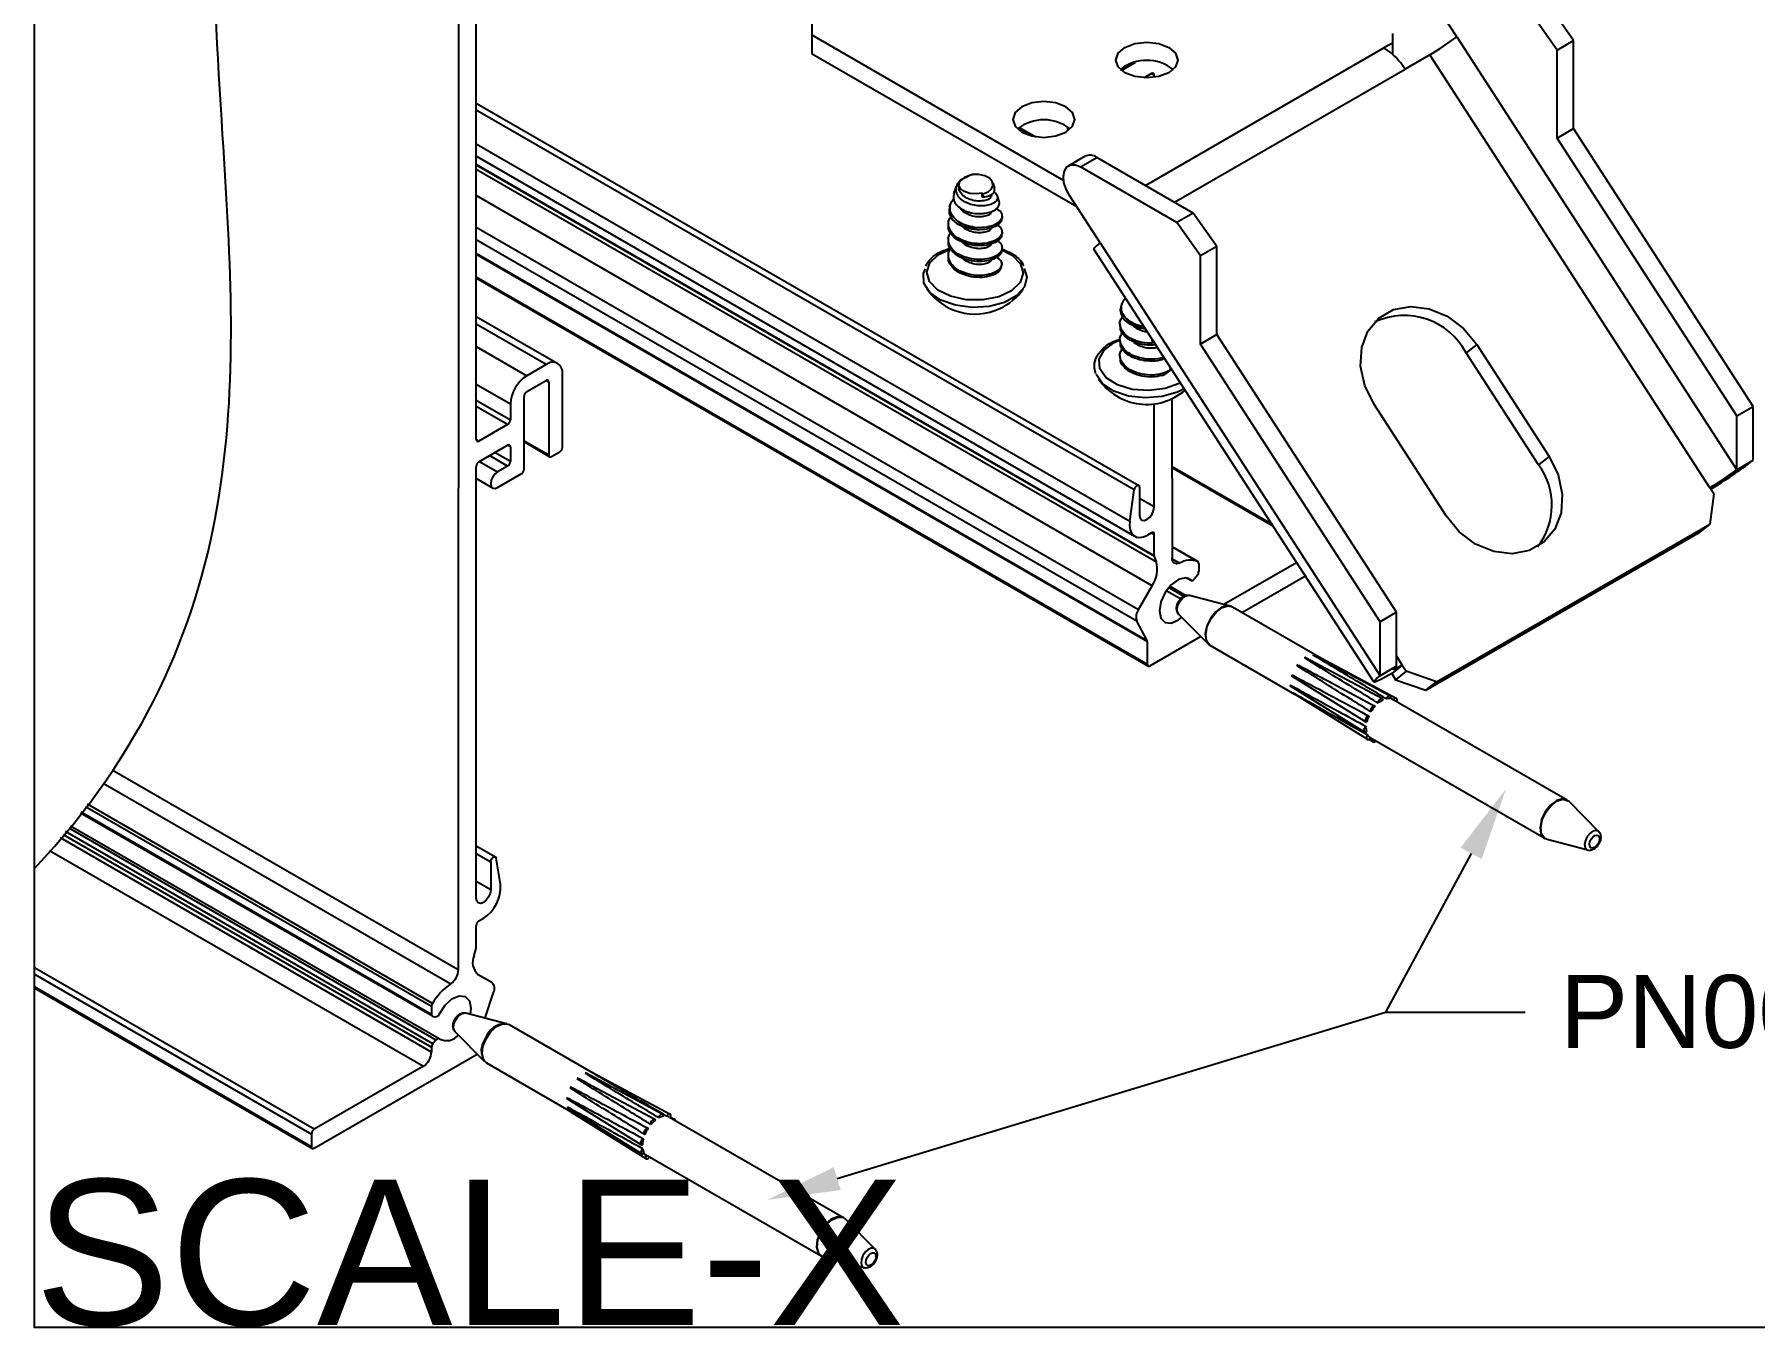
# Model space of a CAD drawing. Extents: x 0 to 9.71, y -8.92 to 0.
# Drawn here: x 0 to 4.431, y -8.919 to -5.588 of the extents above; entities that cross this region are included whole.
import ezdxf
from ezdxf import colors
from ezdxf.entities.mleader import LeaderData, LeaderLine
from ezdxf.math import Vec2, Vec3

# ---------------------------------------------------------------- set-up
doc = ezdxf.new("R2010")
doc.units = 0
doc.header["$LTSCALE"] = 0.5
doc.header["$MEASUREMENT"] = 0
for name, color, linetype in [('Brackets', 181, 'CONTINUOUS'), ('Dimension', 10, 'CONTINUOUS'), ('FAB DWG', 221, 'CONTINUOUS'), ('Hardware', 242, 'CONTINUOUS'), ('Housing', 150, 'CONTINUOUS')]:
    doc.layers.add(name, color=color, linetype=linetype)
doc.layers.add('Text-Unprinted', color=131, linetype='CONTINUOUS', plot=False)
doc.styles.add('LSAD_Standard', font='arial.ttf')
doc.styles.get("Standard").update_dxf_attribs({"font": 'arial.ttf'})

msp = doc.modelspace()

# ---------------------------------------------------------------- linework, layer by layer
at = {"layer": 'Brackets', "transparency": 16777216}
for p, q in [((2.0037, -5.5907), (2.0037, -5.4887)), ((3.6639, -5.5948), (3.5853, -5.4733)), ((3.9648, -5.6044), (3.9041, -5.5183)), ((3.9225, -5.6288), (3.8618, -5.5427)), ((2.6512, -5.9644), (2.0037, -5.5907)), ((2.0037, -5.6395), (2.0037, -5.5907)), ((2.8624, -5.9778), (3.4764, -5.6234)), ((3.4985, -5.6107), (3.4764, -5.6234)), ((3.4985, -5.5862), (3.4985, -5.6107)), ((3.4985, -5.6107), (3.4985, -5.6395)), ((3.6639, -5.5948), (4.3851, -6.7099)), ((3.9225, -5.6288), (3.9648, -5.6044)), ((3.9648, -5.8312), (3.9648, -5.6044)), ((2.6853, -6.0329), (2.0037, -5.6395)), ((3.5944, -5.6409), (3.5308, -5.6776)), ((4.3157, -6.7561), (3.5944, -5.6409)), ((3.9225, -5.8556), (3.9225, -5.6288)), ((2.9365, -6.0206), (3.5308, -5.6776)), ((3.9225, -5.8556), (3.9648, -5.8312)), ((4.4274, -6.5465), (3.9648, -5.8312)), ((4.3851, -6.5709), (3.9225, -5.8556)), ((2.6635, -5.9268), (2.7058, -5.9024)), ((2.6948, -5.9299), (2.7371, -5.9055)), ((2.9428, -6.073), (2.6948, -5.9299)), ((2.9851, -6.0486), (2.7371, -5.9055)), ((2.745, -6.1251), (2.6664, -6.0036)), ((2.9851, -6.0486), (2.9428, -6.073)), ((3.0458, -6.1347), (2.9851, -6.0486)), ((3.0036, -6.1591), (2.9428, -6.073)), ((3.4503, -7.2564), (2.7291, -6.1413)), ((2.745, -6.1251), (3.4662, -7.2403)), ((3.0458, -6.1347), (3.0036, -6.1591)), ((3.0036, -6.386), (3.0036, -6.1591)), ((3.0458, -6.3616), (3.0458, -6.1347)), ((3.0458, -6.3616), (3.0036, -6.386)), ((3.5085, -7.0769), (3.0458, -6.3616)), ((3.4662, -7.1013), (3.0036, -6.386)), ((3.7153, -6.3872), (3.6881, -6.4089)), ((3.8744, -6.697), (3.6881, -6.4089)), ((3.7153, -6.3872), (3.9016, -6.6753)), ((3.6365, -6.8283), (3.4501, -6.5402)), ((4.3851, -6.5709), (4.4274, -6.5465)), ((4.4274, -6.6855), (4.4274, -6.5465)), ((4.3851, -6.7099), (4.3851, -6.5709)), ((3.9016, -6.6753), (3.8744, -6.697)), ((4.3851, -6.7099), (4.4274, -6.6855)), ((4.3258, -6.7718), (4.3155, -6.8496)), ((4.3258, -6.7718), (4.3157, -6.7561)), ((3.6118, -7.2558), (4.3155, -6.8496)), ((4.3155, -6.8496), (4.2883, -6.8713)), ((3.5846, -7.2775), (4.2883, -6.8713)), ((3.5085, -7.0769), (3.4662, -7.1013)), ((3.5085, -7.2159), (3.5085, -7.0769)), ((3.4662, -7.2403), (3.4662, -7.1013)), ((3.5085, -7.2159), (3.4662, -7.2403)), ((3.5236, -7.2132), (3.4964, -7.2349)), ((3.5085, -7.1899), (3.5236, -7.2132)), ((3.5236, -7.2132), (3.5337, -7.2289)), ((3.4964, -7.2349), (3.5065, -7.2506)), ((3.5337, -7.2289), (3.5065, -7.2506)), ((3.5065, -7.2506), (3.5846, -7.2775)), ((3.6118, -7.2558), (3.5337, -7.2289)), ((3.5846, -7.2775), (3.6118, -7.2558))]:
    msp.add_line(p, q, dxfattribs=at)
at = {"layer": 'Brackets', "transparency": 16777216, "flags": 128}
for points in [[(2.922, -5.6871), (2.8961, -5.6971), (2.8655, -5.7006), (2.8348, -5.6971), (2.8089, -5.6871), (2.7915, -5.6721), (2.7855, -5.6545), (2.7915, -5.6368), (2.8089, -5.6218), (2.8348, -5.6118), (2.8655, -5.6083), (2.8961, -5.6118), (2.922, -5.6218), (2.9394, -5.6368), (2.9455, -5.6545), (2.9394, -5.6721), (2.922, -5.6871)], [(2.6569, -5.8401), (2.6742, -5.8252), (2.6803, -5.8075), (2.6742, -5.7898), (2.6569, -5.7748), (2.6309, -5.7648), (2.6003, -5.7613), (2.5697, -5.7648), (2.5437, -5.7748), (2.5264, -5.7898), (2.5203, -5.8075), (2.5264, -5.8252), (2.5437, -5.8401), (2.5697, -5.8501), (2.6003, -5.8537), (2.6309, -5.8501), (2.6569, -5.8401)], [(2.6664, -6.0036), (2.6575, -5.9868), (2.6521, -5.9695), (2.6506, -5.9532), (2.6533, -5.9395), (2.6597, -5.9296), (2.6694, -5.9245), (2.6815, -5.9246), (2.6948, -5.9299)], [(2.745, -6.1251), (2.736, -6.1327), (2.7306, -6.138), (2.729, -6.141), (2.7291, -6.1413)], [(3.4501, -6.5402), (3.4269, -6.4929), (3.4163, -6.4431), (3.4191, -6.3951), (3.4352, -6.3526), (3.4633, -6.3191), (3.501, -6.2973), (3.5454, -6.289), (3.5928, -6.2949), (3.6393, -6.3144), (3.6813, -6.346), (3.7153, -6.3872)], [(3.9016, -6.6753), (3.9249, -6.7226), (3.9355, -6.7723), (3.9326, -6.8204), (3.9165, -6.8629), (3.8884, -6.8963), (3.8507, -6.9181), (3.8063, -6.9264), (3.759, -6.9206), (3.7124, -6.9011), (3.6704, -6.8695), (3.6365, -6.8283)], [(3.5236, -7.2132), (3.5158, -7.2176), (3.5095, -7.2209), (3.5047, -7.2231), (3.5016, -7.2241), (3.5005, -7.2238), (3.5013, -7.2223), (3.504, -7.2197), (3.5085, -7.2159)], [(3.4964, -7.2349), (3.4809, -7.2436), (3.4682, -7.2503), (3.4586, -7.2547), (3.4525, -7.2567), (3.4502, -7.2562), (3.4518, -7.2532), (3.4572, -7.2478), (3.4662, -7.2403)]]:
    msp.add_lwpolyline(points, dxfattribs=at)
at = {"layer": 'Brackets', "transparency": 16777216}
for centre, radius, start, end in [((3.3885, -5.7659), 0.1674, 31.817, 58.3266), ((3.2631, -5.0664), 0.6632, 299.9811, 307.1902), ((2.8654, -5.765), 0.1097, 51.7505, 128.0891), ((2.6003, -5.918), 0.1096, 51.7271, 128.2729), ((2.7189, -5.93), 0.0305, 53.3912, 115.307), ((3.5283, -6.4933), 0.1808, 27.8416, 114.665), ((3.6376, -5.6446), 1.3066, 301.3927, 307.1913), ((3.7362, -6.8008), 0.1729, 321.6202, 36.9167), ((3.9843, -6.1816), 0.6632, 299.9811, 307.1902)]:
    msp.add_arc(centre, radius, start, end, dxfattribs=at)
at = {"layer": 'Dimension', "transparency": 16777216}
msp.add_open_spline([(0, -7.7372), (0.5677, -7.1316), (0.4725, -5.6541), (0.3772, -4.1765), (1.664, -3.4216)], degree=3, knots=[0.286071, 0.286071, 0.286071, 0.286071, 1, 1.92867, 1.92867, 1.92867, 1.92867], dxfattribs=at)
at = {"layer": 'Hardware', "transparency": 16777216}
for p, q in [((2.3688, -5.9995), (2.3754, -5.9793)), ((2.3816, -5.9825), (2.3816, -5.9753)), ((2.4167, -5.949), (2.4052, -5.9535)), ((2.4687, -5.9704), (2.4733, -5.9843)), ((2.3576, -6.0336), (2.3602, -6.0258)), ((2.4436, -5.9992), (2.4418, -5.9971)), ((2.4418, -6.0073), (2.4418, -5.9971)), ((2.4446, -6.0076), (2.4418, -6.0073)), ((2.4446, -6.0076), (2.4436, -5.9992)), ((2.4801, -6.0053), (2.4845, -6.0186)), ((2.4925, -6.0565), (2.4925, -6.0616)), ((2.3545, -6.0821), (2.3545, -6.077)), ((2.4536, -6.0851), (2.4272, -6.0865)), ((2.4925, -6.0974), (2.4925, -6.1025)), ((2.3545, -6.1229), (2.3545, -6.1178)), ((2.3545, -6.1637), (2.3545, -6.1586)), ((2.4925, -6.1382), (2.4925, -6.1433)), ((2.7991, -6.29), (2.8016, -6.2825)), ((2.7965, -6.3386), (2.7965, -6.3335)), ((2.7965, -6.3795), (2.7965, -6.3744)), ((2.8586, -6.3414), (2.8531, -6.341)), ((2.8776, -6.3709), (2.8804, -6.3841)), ((2.7965, -6.4203), (2.7965, -6.4152)), ((2.8886, -6.3879), (2.8804, -6.3892)), ((2.9754, -7.0332), (3.08, -7.0605)), ((3.0235, -7.1584), (2.9475, -7.0815)), ((3.0865, -7.0631), (3.3602, -7.2211)), ((3.2472, -7.2886), (3.0291, -7.1627)), ((3.2742, -7.1932), (3.4722, -7.2992)), ((3.2945, -7.1859), (3.4925, -7.2919)), ((3.3151, -7.1951), (3.5082, -7.2984)), ((3.3157, -7.2886), (3.2392, -7.2413)), ((3.3444, -7.2604), (3.4527, -7.3184)), ((3.4264, -7.3855), (3.2356, -7.2671)), ((3.4332, -7.4041), (3.2424, -7.2857)), ((3.4302, -7.3599), (3.3152, -7.2885)), ((3.4942, -7.2984), (3.9479, -7.5603)), ((3.4489, -7.4106), (3.4378, -7.4037)), ((3.8904, -7.6599), (3.4412, -7.4006)), ((3.9534, -7.5646), (4.0294, -7.6415)), ((4.0015, -7.6898), (3.8969, -7.6625)), ((4.0015, -7.6898), (4.0046, -7.6902)), ((1.1114, -8.109), (1.2161, -8.1363)), ((1.2226, -8.1389), (1.4386, -8.2636)), ((1.1595, -8.2342), (1.0835, -8.1573)), ((1.4306, -8.3918), (1.1651, -8.2385)), ((1.4211, -8.2635), (1.619, -8.3695)), ((1.4396, -8.2634), (1.6376, -8.3694)), ((1.5631, -8.4484), (1.3723, -8.33)), ((1.4239, -8.2896), (1.5984, -8.3829)), ((1.5644, -8.4715), (1.3736, -8.3531)), ((1.5759, -8.4847), (1.3851, -8.3663)), ((1.6356, -8.3773), (2.0839, -8.6361)), ((1.6389, -8.3771), (1.6491, -8.3826)), ((1.5686, -8.4712), (1.5755, -8.4751)), ((2.0264, -8.7357), (1.5781, -8.4769)), ((2.0895, -8.6403), (2.1654, -8.7173)), ((2.1376, -8.7656), (2.0329, -8.7383))]:
    msp.add_line(p, q, dxfattribs=at)
at = {"layer": 'Hardware', "transparency": 16777216, "flags": 128}
for points in [[(2.4418, -5.9971), (2.426, -5.9994), (2.4098, -5.9982), (2.3957, -5.9934), (2.3858, -5.9859), (2.3817, -5.9767), (2.3839, -5.9674), (2.3922, -5.9592), (2.4052, -5.9535)], [(2.4436, -5.9992), (2.4567, -5.9937), (2.4657, -5.9859), (2.4694, -5.9767), (2.4675, -5.9674), (2.46, -5.9591), (2.448, -5.9528), (2.4329, -5.9493), (2.4167, -5.949)], [(2.4923, -6.1437), (2.5185, -6.1574), (2.5397, -6.179), (2.5468, -6.2033), (2.539, -6.2275), (2.5172, -6.2486), (2.484, -6.2641), (2.4434, -6.2722), (2.4003, -6.2717), (2.36, -6.2629), (2.3273, -6.2468), (2.306, -6.2252), (2.2989, -6.2009), (2.3067, -6.1767), (2.3286, -6.1556), (2.3607, -6.1404)], [(2.5495, -6.1915), (2.5565, -6.2138), (2.5504, -6.2388), (2.5306, -6.2612), (2.4991, -6.2786), (2.4593, -6.2892), (2.4155, -6.2917), (2.3726, -6.286), (2.335, -6.2727), (2.307, -6.2531), (2.2915, -6.2294), (2.2903, -6.2042), (2.2951, -6.1919)], [(2.7444, -6.45), (2.7426, -6.4252), (2.7555, -6.4015), (2.7817, -6.3817), (2.7965, -6.3751)], [(2.9619, -6.5012), (2.9444, -6.51), (2.905, -6.5214), (2.8614, -6.5249), (2.8182, -6.5199), (2.7802, -6.5072), (2.7513, -6.488), (2.7349, -6.4644)], [(2.9519, -6.4858), (2.9492, -6.4873), (2.9129, -6.5006), (2.8708, -6.506), (2.8281, -6.5027), (2.79, -6.4913), (2.7609, -6.4729), (2.7444, -6.45)], [(2.9475, -7.0815), (2.9448, -7.0771), (2.9438, -7.0689), (2.9457, -7.059), (2.9504, -7.0491), (2.9571, -7.0407), (2.9648, -7.035), (2.9723, -7.0328), (2.9754, -7.0332)], [(3.0834, -7.0617), (3.0738, -7.0598), (3.0585, -7.0641), (3.0429, -7.0757), (3.0293, -7.0928), (3.0198, -7.1129), (3.0158, -7.1328), (3.0181, -7.1496), (3.0261, -7.1607), (3.0262, -7.1607)], [(3.0291, -7.1627), (3.0275, -7.1617), (3.0194, -7.1506), (3.0172, -7.1338), (3.0211, -7.1138), (3.0307, -7.0936), (3.0443, -7.0764), (3.06, -7.0648), (3.0754, -7.0604), (3.0865, -7.0631)], [(3.2743, -7.1933), (3.2741, -7.1932), (3.2738, -7.1932), (3.2735, -7.1932), (3.2732, -7.1934), (3.2729, -7.1936), (3.2726, -7.194), (3.2724, -7.1943), (3.2722, -7.1947)], [(3.4741, -7.3026), (3.4734, -7.3003), (3.4718, -7.299), (3.4697, -7.2989), (3.4673, -7.3), (3.4649, -7.3021), (3.463, -7.3049), (3.4618, -7.308), (3.4614, -7.311)], [(3.4939, -7.2993), (3.4945, -7.2963), (3.4941, -7.2937), (3.4928, -7.2921), (3.4909, -7.2915), (3.4885, -7.2922), (3.4861, -7.2939), (3.484, -7.2965), (3.4825, -7.2996)], [(3.5092, -7.307), (3.5092, -7.307), (3.5101, -7.3038), (3.51, -7.3011), (3.509, -7.299), (3.5073, -7.2981), (3.5051, -7.2983), (3.5026, -7.2997), (3.5004, -7.302)], [(3.4374, -7.3439), (3.435, -7.3446), (3.4326, -7.3465), (3.4305, -7.3491), (3.4291, -7.3522), (3.4284, -7.3553), (3.4287, -7.3579), (3.4299, -7.3597), (3.4318, -7.3603)], [(3.4534, -7.3189), (3.4516, -7.318), (3.4493, -7.3183), (3.4469, -7.3198), (3.4447, -7.3222), (3.443, -7.3252), (3.442, -7.3283), (3.442, -7.3312), (3.4429, -7.3333)], [(3.4303, -7.3709), (3.428, -7.373), (3.4261, -7.3759), (3.4249, -7.3791), (3.4246, -7.382), (3.4253, -7.3843), (3.4267, -7.3857), (3.4288, -7.3859), (3.4312, -7.385)], [(3.4341, -7.3926), (3.4324, -7.3956), (3.4315, -7.3987), (3.4316, -7.4015), (3.4326, -7.4035), (3.4343, -7.4045), (3.4365, -7.4043), (3.439, -7.4029), (3.4412, -7.4006)], [(3.4474, -7.4042), (3.4471, -7.4063), (3.4475, -7.4089), (3.4488, -7.4105), (3.4507, -7.4111), (3.4531, -7.4104), (3.4554, -7.4088)], [(3.9479, -7.5603), (3.9368, -7.5576), (3.9214, -7.5619), (3.9057, -7.5735), (3.892, -7.5907), (3.8825, -7.6109), (3.8786, -7.6309), (3.8808, -7.6478), (3.8889, -7.6589), (3.8904, -7.6599)], [(3.8969, -7.6625), (3.8905, -7.6596), (3.8825, -7.6485), (3.8803, -7.6317), (3.8842, -7.6118), (3.8937, -7.5917), (3.9073, -7.5746), (3.9229, -7.563), (3.9382, -7.5587)], [(3.9382, -7.5587), (3.9382, -7.5587), (3.9509, -7.5623), (3.9534, -7.5646)], [(4.0294, -7.6415), (4.0281, -7.6404), (4.0219, -7.6386), (4.0144, -7.6407), (4.0067, -7.6464), (3.9999, -7.6549), (3.9953, -7.6648), (3.9933, -7.6746), (3.9944, -7.6829), (3.9984, -7.6883), (4.0015, -7.6898)], [(4.0132, -7.6844), (4.0091, -7.6833), (4.0065, -7.6797), (4.0058, -7.6743), (4.007, -7.6678), (4.0101, -7.6614), (4.0145, -7.6558), (4.0195, -7.6521), (4.0245, -7.6507), (4.0285, -7.6519), (4.0311, -7.6555), (4.0319, -7.6609), (4.0306, -7.6673), (4.0275, -7.6738), (4.0231, -7.6793), (4.0181, -7.6831), (4.0132, -7.6844)], [(1.0835, -8.1573), (1.0818, -8.1549), (1.0798, -8.1474), (1.0808, -8.1379), (1.0847, -8.1279), (1.0909, -8.1188), (1.0984, -8.1121), (1.1061, -8.1089), (1.1114, -8.109)], [(1.1651, -8.2385), (1.1573, -8.2305), (1.1532, -8.2152), (1.1553, -8.1958), (1.1633, -8.1754), (1.1758, -8.157), (1.1912, -8.1434), (1.2069, -8.1367), (1.2206, -8.138), (1.2226, -8.1389)], [(1.6209, -8.3749), (1.6208, -8.3721), (1.6199, -8.3701), (1.6181, -8.3692), (1.6159, -8.3694), (1.6134, -8.3708), (1.6112, -8.3731), (1.6094, -8.3761), (1.6084, -8.3792)], [(1.6382, -8.3788), (1.6392, -8.3759), (1.6395, -8.3729), (1.6389, -8.3706), (1.6374, -8.3693), (1.6353, -8.369), (1.6329, -8.37), (1.6305, -8.3721), (1.6285, -8.3749)], [(1.5808, -8.406), (1.5787, -8.4059), (1.5763, -8.4069), (1.5739, -8.4091), (1.572, -8.4119), (1.5708, -8.415), (1.5704, -8.418), (1.571, -8.4204), (1.5724, -8.4219)], [(1.5999, -8.3848), (1.5987, -8.3831), (1.5967, -8.3826), (1.5944, -8.3832), (1.5919, -8.385), (1.5898, -8.3876), (1.5883, -8.3907), (1.5877, -8.3938), (1.5879, -8.3964)], [(1.651, -8.3862), (1.6507, -8.3846), (1.6495, -8.3829), (1.6476, -8.3822), (1.6452, -8.3828), (1.6452, -8.3828)], [(1.5687, -8.4328), (1.5662, -8.4343), (1.564, -8.4367), (1.5623, -8.4397), (1.5614, -8.4428), (1.5614, -8.4457), (1.5623, -8.4477), (1.564, -8.4488), (1.5662, -8.4487)], [(1.5667, -8.4581), (1.5647, -8.4608), (1.5632, -8.4639), (1.5626, -8.467), (1.563, -8.4696), (1.5642, -8.4713), (1.5661, -8.472), (1.5684, -8.4714), (1.5708, -8.4697)], [(1.5755, -8.4751), (1.5744, -8.4783), (1.5741, -8.4812), (1.5748, -8.4836), (1.5763, -8.4849), (1.5784, -8.4851), (1.5808, -8.4841), (1.5831, -8.4821), (1.5844, -8.4805)], [(2.0329, -8.7383), (2.03, -8.7373), (2.0204, -8.7284), (2.0163, -8.7131), (2.0184, -8.6938), (2.0263, -8.6734), (2.0388, -8.6551), (2.0541, -8.6416), (2.0697, -8.6349), (2.0834, -8.6362), (2.0895, -8.6403)], [(2.0839, -8.6361), (2.082, -8.6351), (2.0683, -8.6338), (2.0525, -8.6405), (2.0372, -8.6541), (2.0246, -8.6725)], [(2.0246, -8.6725), (2.0167, -8.693), (2.0146, -8.7123), (2.0187, -8.7277), (2.0265, -8.7357)], [(2.1654, -8.7173), (2.1625, -8.7152), (2.1557, -8.7146), (2.148, -8.7179), (2.1405, -8.7246), (2.1343, -8.7336), (2.1304, -8.7437), (2.1294, -8.7532), (2.1314, -8.7607), (2.1361, -8.7651), (2.1376, -8.7656)], [(2.1646, -8.7477), (2.1606, -8.7536), (2.1557, -8.7579), (2.1506, -8.7601), (2.1462, -8.7597), (2.1431, -8.7568), (2.1418, -8.7519), (2.1425, -8.7456), (2.145, -8.7391), (2.1491, -8.7332), (2.154, -8.7288), (2.159, -8.7267), (2.1634, -8.7271), (2.1665, -8.7299), (2.1679, -8.7349), (2.1672, -8.7411), (2.1646, -8.7477)]]:
    msp.add_lwpolyline(points, dxfattribs=at)
at = {"layer": 'Hardware', "transparency": 16777216}
for centre, radius, start, end in [((2.4223, -5.9832), 0.1034, 244.1727, 272.7143), ((2.4607, -6.1777), 0.0317, 297.5498, 1.6288), ((2.4232, -6.1578), 0.151, 214.0974, 295.0415), ((2.4232, -6.1578), 0.151, 295.0415, 325.0404), ((2.859, -6.2574), 0.0838, 233.0595, 265.9701), ((2.8867, -6.4161), 0.0542, 290.0513, 321.0266), ((2.8655, -6.3904), 0.151, 214.6954, 310.8011), ((3.255, -7.2147), 0.00249, 107.061, 180.5395), ((3.2942, -7.1872), 0.00134, 75.1731, 153.253), ((3.2368, -7.266), 0.00163, 132.2014, 220.5521), ((3.2414, -7.2405), 0.00232, 122.6749, 200.2461), ((3.2433, -7.2848), 0.00121, 153.0008, 227.3951), ((3.5008, -7.3566), 0.0602, 116.3558, 130.886), ((3.4888, -7.3248), 0.026, 78.525, 104.0505), ((3.5181, -7.3801), 0.0885, 155.8417, 167.0793), ((3.5251, -7.3824), 0.0957, 138.4704, 149.1302), ((3.4782, -7.3747), 0.0481, 175.4682, 192.3588), ((3.4531, -7.3827), 0.0214, 207.4174, 236.4635), ((1.2159, -8.1936), 0.0573, 89.8726, 160.5926), ((1.2033, -8.2061), 0.0521, 142.7688, 212.7588), ((1.4004, -8.2791), 0.00213, 92.6976, 175.4731), ((1.4208, -8.2652), 0.00164, 81.2401, 160.2736), ((1.4392, -8.2645), 0.00112, 71.1561, 140.8552), ((1.3738, -8.3289), 0.00192, 126.2944, 214.5943), ((1.3836, -8.3025), 0.00256, 116.1792, 188.1243), ((1.3747, -8.3521), 0.00149, 143.2062, 221.8514), ((1.3857, -8.3655), 0.000994, 167.679, 231.188), ((1.6635, -8.4598), 0.0987, 146.9292, 157.3743), ((1.6495, -8.448), 0.0803, 128.093, 140.0777), ((1.6274, -8.4137), 0.0394, 99.4703, 118.788), ((1.6256, -8.3946), 0.02, 60.2073, 81.6398), ((1.6364, -8.4516), 0.0703, 164.5224, 177.6309), ((1.598, -8.4536), 0.0316, 188.2636, 210.6536), ((1.5877, -8.4602), 0.0193, 230.8666, 239.9984)]:
    msp.add_arc(centre, radius, start, end, dxfattribs=at)
for points, knots in [([(2.4473, -6.0299), (2.4417, -6.0302), (2.4303, -6.0307), (2.4121, -6.0268), (2.3954, -6.0198), (2.3824, -6.0099), (2.3748, -5.9977), (2.3731, -5.9849), (2.3776, -5.9728), (2.3847, -5.9639), (2.3907, -5.9604), (2.3922, -5.9596)], [0, 0, 0, 0, 0.119838, 0.24375, 0.368513, 0.493067, 0.611994, 0.731076, 0.849958, 0.963263, 1, 1, 1, 1]), ([(2.3959, -5.9574), (2.3976, -5.9562), (2.4036, -5.9523), (2.4113, -5.9504), (2.4167, -5.949)], [0, 0, 0, 0, 0.294246, 1, 1, 1, 1]), ([(2.4272, -6.0865), (2.4194, -6.0852), (2.4038, -6.0826), (2.3829, -6.0734), (2.3673, -6.0608), (2.3586, -6.0455), (2.3581, -6.0301), (2.3619, -6.0186), (2.3674, -6.0135), (2.3682, -6.0127)], [0, 0, 0, 0, 0.1653344, 0.3306677, 0.4951001, 0.6538847, 0.813242, 0.9719327, 1, 1, 1, 1]), ([(2.3689, -5.9995), (2.3681, -6.0035), (2.3665, -6.0118), (2.3719, -6.0244), (2.3829, -6.0356), (2.399, -6.044), (2.418, -6.0492), (2.4356, -6.0507), (2.4457, -6.0494), (2.4496, -6.049)], [0, 0, 0, 0, 0.140818, 0.290005, 0.441509, 0.592877, 0.746367, 0.90275, 1, 1, 1, 1]), ([(2.4418, -6.0175), (2.4366, -6.0177), (2.4261, -6.0182), (2.4095, -6.0139), (2.3948, -6.0067), (2.3852, -5.9964), (2.3808, -5.9876), (2.3818, -5.9831), (2.382, -5.9826)], [0, 0, 0, 0, 0.192669, 0.390743, 0.58047, 0.776708, 0.972946, 1, 1, 1, 1]), ([(2.4651, -6.0029), (2.4648, -6.0049), (2.4641, -6.0093), (2.4558, -6.0148), (2.4464, -6.0166), (2.4418, -6.0175)], [0, 0, 0, 0, 0.293943, 0.651856, 1, 1, 1, 1]), ([(2.4446, -6.0076), (2.4498, -6.0065), (2.4598, -6.0045), (2.4696, -5.9983), (2.4745, -5.9912), (2.4734, -5.9865), (2.4729, -5.9844)], [0, 0, 0, 0, 0.2731399, 0.5321947, 0.7919879, 1, 1, 1, 1]), ([(2.4708, -5.995), (2.4709, -5.9951), (2.4756, -5.997), (2.4798, -6.0029), (2.4818, -6.0117), (2.4761, -6.0203), (2.4646, -6.0269), (2.4532, -6.0289), (2.4473, -6.0299)], [0, 0, 0, 0, 0.005424, 0.205002, 0.405664, 0.605946, 0.797349, 1, 1, 1, 1]), ([(2.4496, -6.049), (2.4547, -6.0478), (2.4659, -6.0454), (2.4785, -6.0383), (2.485, -6.029), (2.4867, -6.0218), (2.4845, -6.0186), (2.4845, -6.0186)], [0, 0, 0, 0, 0.221429, 0.479853, 0.738877, 0.997324, 1, 1, 1, 1]), ([(2.4536, -6.126), (2.4451, -6.1269), (2.4279, -6.1287), (2.4003, -6.1234), (2.3765, -6.1131), (2.3597, -6.0977), (2.3533, -6.0798), (2.3547, -6.0653), (2.3612, -6.0583), (2.3629, -6.0565)], [0, 0, 0, 0, 0.156772, 0.317753, 0.472229, 0.631782, 0.791334, 0.945811, 1, 1, 1, 1]), ([(2.3582, -6.0338), (2.3572, -6.0375), (2.3547, -6.046), (2.3597, -6.0599), (2.3687, -6.0703), (2.3757, -6.0752), (2.3773, -6.0763)], [0, 0, 0, 0, 0.24364, 0.56966, 0.901705, 1, 1, 1, 1]), ([(2.4418, -6.0583), (2.4367, -6.0585), (2.4262, -6.059), (2.4093, -6.0548), (2.3953, -6.0475), (2.387, -6.0406), (2.3856, -6.0363), (2.3855, -6.0361)], [0, 0, 0, 0, 0.243729, 0.494298, 0.734306, 0.98255, 1, 1, 1, 1]), ([(2.4651, -6.0437), (2.4648, -6.0457), (2.4641, -6.0502), (2.4558, -6.0556), (2.4464, -6.0574), (2.4418, -6.0583)], [0, 0, 0, 0, 0.2939432, 0.6518559, 1, 1, 1, 1]), ([(2.4778, -6.0374), (2.4806, -6.0389), (2.4893, -6.0436), (2.4939, -6.0546), (2.4904, -6.0678), (2.4767, -6.0791), (2.4613, -6.0831), (2.4536, -6.0851)], [0, 0, 0, 0, 0.107373, 0.3328, 0.551056, 0.778501, 1, 1, 1, 1]), ([(2.4919, -6.0616), (2.4914, -6.0653), (2.4903, -6.0735), (2.4765, -6.0842), (2.4612, -6.0882), (2.4536, -6.0902)], [0, 0, 0, 0, 0.294199, 0.651774, 1, 1, 1, 1]), ([(2.4536, -6.1311), (2.4451, -6.132), (2.4279, -6.1338), (2.4004, -6.1285), (2.3764, -6.1182), (2.3604, -6.1029), (2.3533, -6.0898), (2.3549, -6.0829), (2.3551, -6.0821)], [0, 0, 0, 0, 0.192746, 0.390666, 0.580589, 0.776754, 0.972918, 1, 1, 1, 1]), ([(2.4799, -6.1204), (2.4819, -6.1215), (2.4898, -6.1257), (2.4938, -6.1362), (2.4905, -6.1496), (2.4765, -6.1606), (2.4544, -6.1677), (2.4277, -6.1693), (2.4004, -6.1643), (2.3765, -6.154), (2.3596, -6.1386), (2.3534, -6.1207), (2.3543, -6.1071), (2.3597, -6.101), (2.3606, -6.1001)], [0, 0, 0, 0, 0.033301, 0.129411, 0.222464, 0.319434, 0.41387, 0.508305, 0.605275, 0.698328, 0.794438, 0.890549, 0.983601, 1, 1, 1, 1]), ([(2.4536, -6.0902), (2.4452, -6.0911), (2.428, -6.0929), (2.3997, -6.0879), (2.3847, -6.0801), (2.3773, -6.0763)], [0, 0, 0, 0, 0.3286, 0.666022, 1, 1, 1, 1]), ([(2.4418, -6.0991), (2.4366, -6.0994), (2.4261, -6.0999), (2.4096, -6.0955), (2.3965, -6.0896), (2.3918, -6.0841), (2.39, -6.082)], [0, 0, 0, 0, 0.277265, 0.56231, 0.835341, 1, 1, 1, 1]), ([(2.4651, -6.0846), (2.4648, -6.0866), (2.4641, -6.091), (2.4558, -6.0965), (2.4464, -6.0983), (2.4418, -6.0991)], [0, 0, 0, 0, 0.293943, 0.651856, 1, 1, 1, 1]), ([(2.4799, -6.0795), (2.4819, -6.0806), (2.4898, -6.0849), (2.4938, -6.0954), (2.4904, -6.1087), (2.4767, -6.12), (2.4613, -6.124), (2.4536, -6.126)], [0, 0, 0, 0, 0.080462, 0.312686, 0.537521, 0.771823, 1, 1, 1, 1]), ([(2.4919, -6.1024), (2.4914, -6.1061), (2.4903, -6.1143), (2.4765, -6.1251), (2.4612, -6.1291), (2.4536, -6.1311)], [0, 0, 0, 0, 0.294199, 0.651774, 1, 1, 1, 1]), ([(2.2954, -6.1842), (2.2997, -6.1778), (2.309, -6.1635), (2.3318, -6.148), (2.3516, -6.1417), (2.3597, -6.1391)], [0, 0, 0, 0, 0.328652, 0.7244601, 1, 1, 1, 1]), ([(2.4919, -6.1433), (2.4914, -6.147), (2.4904, -6.1552), (2.4763, -6.1657), (2.4545, -6.1728), (2.4276, -6.1744), (2.4004, -6.1694), (2.3763, -6.159), (2.3604, -6.1437), (2.3533, -6.1306), (2.3549, -6.1238), (2.3551, -6.1229)], [0, 0, 0, 0, 0.104822, 0.232224, 0.356295, 0.480367, 0.607769, 0.730023, 0.856295, 0.982567, 1, 1, 1, 1]), ([(2.4924, -6.1768), (2.4919, -6.1813), (2.491, -6.1903), (2.4764, -6.2014), (2.4544, -6.2085), (2.4277, -6.2101), (2.4004, -6.2052), (2.3765, -6.1948), (2.3596, -6.1794), (2.3534, -6.1615), (2.3543, -6.148), (2.3597, -6.1419), (2.3606, -6.1409)], [0, 0, 0, 0, 0.109878, 0.22089, 0.328999, 0.437109, 0.54812, 0.654647, 0.764674, 0.8747, 0.981227, 1, 1, 1, 1]), ([(2.4651, -6.1254), (2.4648, -6.1274), (2.4641, -6.1319), (2.4556, -6.1371), (2.4423, -6.1405), (2.426, -6.1405), (2.4096, -6.1364), (2.3966, -6.1304), (2.3918, -6.125), (2.3901, -6.1229)], [0, 0, 0, 0, 0.130513, 0.289429, 0.444007, 0.598585, 0.757501, 0.909719, 1, 1, 1, 1]), ([(2.4946, -6.1423), (2.5039, -6.1461), (2.5147, -6.1506), (2.5234, -6.1565), (2.5247, -6.1574)], [0, 0, 0, 0, 0.851871, 1, 1, 1, 1]), ([(2.5247, -6.1574), (2.5294, -6.1609), (2.5399, -6.1686), (2.5453, -6.1785), (2.5483, -6.184)], [0, 0, 0, 0, 0.449813, 1, 1, 1, 1]), ([(2.4754, -6.2057), (2.4685, -6.2084), (2.455, -6.2138), (2.4275, -6.2152), (2.4005, -6.2103), (2.3763, -6.1999), (2.3604, -6.1846), (2.3533, -6.1714), (2.3549, -6.1646), (2.3551, -6.1638)], [0, 0, 0, 0, 0.1644881, 0.3255294, 0.490894, 0.6495772, 0.8134749, 0.9773726, 1, 1, 1, 1]), ([(2.4651, -6.1662), (2.4648, -6.1682), (2.4641, -6.1727), (2.4556, -6.178), (2.4423, -6.1814), (2.426, -6.1814), (2.4096, -6.1772), (2.3966, -6.1713), (2.3918, -6.1658), (2.3901, -6.1638)], [0, 0, 0, 0, 0.130513, 0.289429, 0.444007, 0.598585, 0.757501, 0.909719, 1, 1, 1, 1]), ([(2.4924, -6.1768), (2.4905, -6.1735), (2.4876, -6.1681), (2.4808, -6.1641), (2.4782, -6.1625)], [0, 0, 0, 0, 0.613018, 1, 1, 1, 1]), ([(2.7993, -6.2901), (2.7991, -6.2903), (2.7963, -6.2952), (2.7975, -6.306), (2.8022, -6.3173), (2.8074, -6.3231), (2.8086, -6.3244)], [0, 0, 0, 0, 0.022148, 0.443639, 0.87292, 1, 1, 1, 1]), ([(2.8531, -6.341), (2.8456, -6.3387), (2.8308, -6.334), (2.8131, -6.3222), (2.8019, -6.3077), (2.7988, -6.2918), (2.8016, -6.2786), (2.8079, -6.2719), (2.81, -6.2696)], [0, 0, 0, 0, 0.185059, 0.370117, 0.554166, 0.731894, 0.910263, 1, 1, 1, 1]), ([(2.8804, -6.3841), (2.8714, -6.3838), (2.8532, -6.3832), (2.8274, -6.3744), (2.8074, -6.3611), (2.7966, -6.3439), (2.795, -6.3276), (2.8009, -6.3189), (2.803, -6.3158)], [0, 0, 0, 0, 0.178291, 0.3613683, 0.5370487, 0.718502, 0.8999554, 1, 1, 1, 1]), ([(2.8621, -6.3469), (2.8593, -6.3467), (2.8473, -6.346), (2.8268, -6.3385), (2.8146, -6.3291), (2.8086, -6.3244)], [0, 0, 0, 0, 0.1337359, 0.5690898, 1, 1, 1, 1]), ([(2.7341, -6.4629), (2.7327, -6.4581), (2.7288, -6.445), (2.7327, -6.4225), (2.7485, -6.3997), (2.7696, -6.383), (2.7875, -6.3766), (2.7941, -6.3743)], [0, 0, 0, 0, 0.138274, 0.376962, 0.613035, 0.857582, 1, 1, 1, 1]), ([(2.9089, -6.4193), (2.9076, -6.42), (2.9003, -6.4236), (2.8804, -6.4257), (2.8532, -6.4239), (2.8274, -6.4152), (2.8074, -6.4019), (2.7966, -6.3847), (2.795, -6.3684), (2.801, -6.3596), (2.8031, -6.3565)], [0, 0, 0, 0, 0.032313, 0.178458, 0.324603, 0.474671, 0.618677, 0.767414, 0.916152, 1, 1, 1, 1]), ([(2.8804, -6.3892), (2.8714, -6.3889), (2.8532, -6.3884), (2.8273, -6.3795), (2.8078, -6.3662), (2.797, -6.3515), (2.7976, -6.342), (2.7978, -6.3386)], [0, 0, 0, 0, 0.2179, 0.44165, 0.656359, 0.878124, 1, 1, 1, 1]), ([(2.9091, -6.4244), (2.9077, -6.425), (2.9004, -6.4287), (2.8804, -6.4308), (2.8532, -6.429), (2.8273, -6.4203), (2.8078, -6.407), (2.797, -6.3924), (2.7976, -6.3828), (2.7978, -6.3795)], [0, 0, 0, 0, 0.039456, 0.211311, 0.383167, 0.559635, 0.728974, 0.903878, 1, 1, 1, 1]), ([(2.8674, -6.3551), (2.8643, -6.3548), (2.8556, -6.3539), (2.8428, -6.3479), (2.8333, -6.3425), (2.8312, -6.3388), (2.8312, -6.3388)], [0, 0, 0, 0, 0.217219, 0.616307, 0.998576, 1, 1, 1, 1]), ([(2.8928, -6.3944), (2.8917, -6.3948), (2.887, -6.3967), (2.8746, -6.3974), (2.8579, -6.3953), (2.8428, -6.3888), (2.8333, -6.3833), (2.8312, -6.3796), (2.8312, -6.3796)], [0, 0, 0, 0, 0.07013, 0.3016449, 0.5331597, 0.7711706, 0.9991507, 1, 1, 1, 1]), ([(2.9277, -6.4484), (2.9266, -6.4501), (2.9226, -6.456), (2.9057, -6.4627), (2.8809, -6.4668), (2.8531, -6.4646), (2.8275, -6.4561), (2.8074, -6.4427), (2.7966, -6.4255), (2.795, -6.4092), (2.801, -6.4005), (2.8031, -6.3973)], [0, 0, 0, 0, 0.05093, 0.178351, 0.302441, 0.42653, 0.553951, 0.676224, 0.802515, 0.928806, 1, 1, 1, 1]), ([(2.9053, -6.467), (2.8972, -6.4687), (2.8812, -6.4721), (2.853, -6.4697), (2.8274, -6.4612), (2.8078, -6.4478), (2.797, -6.4332), (2.7976, -6.4237), (2.7978, -6.4203)], [0, 0, 0, 0, 0.182047, 0.360279, 0.543296, 0.718918, 0.900311, 1, 1, 1, 1]), ([(2.9473, -7.0812), (2.946, -7.0795), (2.9433, -7.0759), (2.9418, -7.0686), (2.9426, -7.0599), (2.9463, -7.0501), (2.9528, -7.0409), (2.9607, -7.0349), (2.9685, -7.0322), (2.9731, -7.033), (2.975, -7.0333)], [0, 0, 0, 0, 0.098805, 0.207028, 0.336421, 0.483029, 0.631339, 0.785333, 0.912981, 1, 1, 1, 1]), ([(3.4429, -7.3333), (3.4391, -7.3309), (3.4191, -7.3185), (3.3556, -7.279), (3.2959, -7.2418), (3.2525, -7.2147)], [0, 0, 0, 0, 0.058989, 0.315059, 1, 1, 1, 1]), ([(3.2543, -7.2123), (3.2548, -7.2126), (3.2586, -7.2146), (3.2757, -7.2237), (3.3053, -7.2395), (3.3316, -7.2536), (3.3446, -7.2606)], [0, 0, 0, 0, 0.016454, 0.12665, 0.567437, 1, 1, 1, 1]), ([(3.4614, -7.311), (3.4577, -7.3087), (3.4378, -7.2965), (3.3747, -7.2577), (3.3154, -7.2213), (3.2722, -7.1947)], [0, 0, 0, 0, 0.058989, 0.315059, 1, 1, 1, 1]), ([(3.4825, -7.2996), (3.4787, -7.2974), (3.4588, -7.2854), (3.3956, -7.2477), (3.3362, -7.2124), (3.293, -7.1866)], [0, 0, 0, 0, 0.058989, 0.315059, 1, 1, 1, 1]), ([(3.2357, -7.2648), (3.2362, -7.2651), (3.2399, -7.2671), (3.2566, -7.2762), (3.3209, -7.3113), (3.3821, -7.3446), (3.4303, -7.3709)], [0, 0, 0, 0, 0.007458, 0.057409, 0.257212, 1, 1, 1, 1]), ([(3.2402, -7.2385), (3.2407, -7.2388), (3.2444, -7.2408), (3.2613, -7.2497), (3.3265, -7.2846), (3.3885, -7.3178), (3.4374, -7.3439)], [0, 0, 0, 0, 0.007458, 0.057409, 0.257212, 1, 1, 1, 1]), ([(3.2422, -7.2842), (3.2427, -7.2845), (3.2463, -7.2866), (3.2627, -7.2959), (3.3261, -7.3318), (3.3865, -7.3658), (3.4341, -7.3926)], [0, 0, 0, 0, 0.007458, 0.057409, 0.257212, 1, 1, 1, 1]), ([(4.0295, -7.6419), (4.0307, -7.6433), (4.0333, -7.6463), (4.035, -7.6531), (4.0347, -7.6615), (4.0315, -7.6713), (4.0254, -7.6806), (4.0177, -7.6873), (4.0109, -7.69), (4.0072, -7.6903), (4.0063, -7.6904)], [0, 0, 0, 0, 0.0868092, 0.2005485, 0.335027, 0.4907461, 0.6498814, 0.8131721, 0.9554443, 1, 1, 1, 1]), ([(1.0836, -8.1568), (1.0826, -8.1558), (1.08, -8.1532), (1.0782, -8.147), (1.078, -8.1388), (1.0807, -8.1292), (1.0863, -8.1197), (1.0939, -8.1123), (1.102, -8.1087), (1.1082, -8.1079), (1.1109, -8.109), (1.1113, -8.1092)], [0, 0, 0, 0, 0.06444, 0.168056, 0.288578, 0.430646, 0.578038, 0.727819, 0.865064, 0.977726, 1, 1, 1, 1]), ([(1.5879, -8.3964), (1.5842, -8.3941), (1.5642, -8.3818), (1.5009, -8.3426), (1.4415, -8.3057), (1.3983, -8.2789)], [0, 0, 0, 0, 0.058989, 0.315059, 1, 1, 1, 1]), ([(1.4003, -8.277), (1.4008, -8.2772), (1.4047, -8.2793), (1.4126, -8.2835), (1.42, -8.2875), (1.4241, -8.2897)], [0, 0, 0, 0, 0.06283, 0.483617, 1, 1, 1, 1]), ([(1.6084, -8.3792), (1.6047, -8.377), (1.5848, -8.3649), (1.5217, -8.3266), (1.4624, -8.2907), (1.4193, -8.2646)], [0, 0, 0, 0, 0.058989, 0.315059, 1, 1, 1, 1]), ([(1.6285, -8.3749), (1.6248, -8.3727), (1.6048, -8.3609), (1.5414, -8.3238), (1.4818, -8.2891), (1.4384, -8.2638)], [0, 0, 0, 0, 0.058989, 0.3150592, 1, 1, 1, 1]), ([(1.3727, -8.3274), (1.3732, -8.3276), (1.3769, -8.3296), (1.3937, -8.3386), (1.4585, -8.3735), (1.5201, -8.4067), (1.5687, -8.4328)], [0, 0, 0, 0, 0.0074583, 0.057409, 0.2572117, 1, 1, 1, 1]), ([(1.5724, -8.4219), (1.5687, -8.4195), (1.5485, -8.407), (1.4847, -8.3674), (1.4247, -8.33), (1.3811, -8.3029)], [0, 0, 0, 0, 0.058989, 0.315059, 1, 1, 1, 1]), ([(1.3825, -8.3002), (1.383, -8.3004), (1.3868, -8.3024), (1.4038, -8.3114), (1.4694, -8.3464), (1.5317, -8.3797), (1.5808, -8.406)], [0, 0, 0, 0, 0.007458, 0.057409, 0.257212, 1, 1, 1, 1]), ([(1.3735, -8.3512), (1.374, -8.3514), (1.3777, -8.3535), (1.3942, -8.3626), (1.4581, -8.3981), (1.5188, -8.4317), (1.5667, -8.4581)], [0, 0, 0, 0, 0.007458, 0.057409, 0.257212, 1, 1, 1, 1]), ([(1.4308, -8.3919), (1.4318, -8.3924), (1.4562, -8.4065), (1.4806, -8.4206), (1.5041, -8.4341)], [0, 0, 0, 0, 0.040038, 1, 1, 1, 1]), ([(2.1654, -8.7177), (2.1662, -8.7185), (2.1686, -8.7207), (2.1706, -8.7264), (2.1711, -8.7343), (2.1694, -8.742), (2.1672, -8.7467), (2.1664, -8.7482)], [0, 0, 0, 0, 0.102585, 0.316867, 0.561113, 0.852572, 1, 1, 1, 1]), ([(2.035, -8.7383), (2.0342, -8.7384), (2.0312, -8.7385), (2.0288, -8.7365), (2.0269, -8.7351)], [0, 0, 0, 0, 0.2350531, 1, 1, 1, 1]), ([(2.1664, -8.7482), (2.1648, -8.7509), (2.1611, -8.7568), (2.1536, -8.7632), (2.1456, -8.7661), (2.1399, -8.7667), (2.1376, -8.7656), (2.1376, -8.7656)], [0, 0, 0, 0, 0.243514, 0.530407, 0.782653, 0.992683, 1, 1, 1, 1])]:
    msp.add_open_spline(points, degree=3, knots=knots, dxfattribs=at)
at = {"layer": 'Housing', "transparency": 16777216}
for p, q in [((1.1381, -6.6321), (1.1382, -5.4777)), ((1.0922, -5.5164), (1.092, -7.9981)), ((2.8037, -5.679), (2.8359, -5.6604)), ((2.7999, -5.6768), (2.8037, -5.679)), ((2.8775, -5.6895), (2.8584, -5.7004)), ((2.8846, -5.6935), (2.8775, -5.6895)), ((2.8846, -5.6993), (2.8846, -5.6935)), ((2.9305, -5.6764), (2.9305, -5.6813)), ((1.138, -5.7652), (2.8449, -6.7504)), ((2.833, -6.7616), (1.138, -5.7834)), ((2.5708, -5.8504), (2.5349, -5.8297)), ((2.5374, -5.8278), (2.5795, -5.8521)), ((2.6623, -5.8367), (2.6623, -5.8271)), ((1.138, -5.8703), (2.8217, -6.842)), ((2.8345, -6.8814), (1.138, -5.9023)), ((1.138, -5.9228), (2.8846, -6.9308)), ((2.885, -6.9333), (1.138, -5.9251)), ((1.138, -5.9354), (2.8901, -6.9466)), ((2.8794, -7.0085), (1.138, -6.0034)), ((1.138, -6.0849), (2.8441, -7.0696)), ((2.8399, -7.0997), (1.138, -6.1175)), ((1.138, -6.1523), (2.8662, -7.1497)), ((2.8669, -7.1528), (1.138, -6.155)), ((1.138, -6.213), (2.8669, -7.2109)), ((2.869, -7.2154), (1.138, -6.2164)), ((1.1381, -6.3149), (1.3479, -6.4359)), ((1.3179, -6.4389), (1.1381, -6.3351)), ((1.1381, -6.3923), (1.2684, -6.4675)), ((1.3179, -6.4389), (1.2684, -6.4675)), ((1.3603, -6.6512), (1.3603, -6.4634)), ((1.226, -6.541), (1.1381, -6.4902)), ((1.2684, -6.5083), (1.3179, -6.4797)), ((1.325, -6.4838), (1.3179, -6.4797)), ((1.325, -6.4838), (1.3249, -6.6716)), ((1.1381, -6.5306), (1.226, -6.5814)), ((1.2189, -6.5936), (1.1381, -6.547)), ((1.226, -6.541), (1.226, -6.5814)), ((1.2613, -6.7084), (1.2613, -6.5206)), ((2.8842, -6.8055), (2.8843, -6.5402)), ((2.9303, -6.5268), (2.9305, -6.937)), ((1.2189, -6.5936), (1.1451, -6.6362)), ((1.1381, -6.6321), (1.1451, -6.6362)), ((1.2613, -6.6349), (1.3249, -6.6716)), ((1.327, -6.6762), (1.2613, -6.6383)), ((1.1451, -6.6893), (1.2189, -6.6467)), ((1.1469, -6.6883), (1.1933, -6.715)), ((1.2189, -6.7002), (1.1726, -6.6735)), ((1.1867, -6.6653), (1.226, -6.688)), ((1.226, -6.6508), (1.2189, -6.6467)), ((1.226, -6.6508), (1.226, -6.688)), ((1.332, -6.6757), (1.3532, -6.6635)), ((1.1379, -7.8135), (1.138, -6.7016)), ((1.1808, -6.7571), (1.138, -6.7324)), ((1.2189, -6.7002), (1.1933, -6.715)), ((1.1933, -6.7558), (1.2542, -6.7206)), ((2.9305, -6.7014), (3.1872, -6.8495)), ((3.1906, -6.8549), (2.9305, -6.7048)), ((2.8217, -6.842), (2.833, -6.7616)), ((2.847, -6.7549), (2.847, -6.8272)), ((2.8846, -6.8055), (2.847, -6.7838)), ((2.8775, -6.8721), (2.8669, -6.8782)), ((2.8846, -6.8762), (2.8775, -6.8721)), ((2.8846, -6.9308), (2.8846, -6.8762)), ((2.9305, -6.908), (2.9974, -6.9466)), ((2.9971, -6.9465), (2.9305, -6.908)), ((2.8901, -6.9466), (2.885, -6.9333)), ((2.9306, -6.939), (2.95, -6.9502)), ((2.9995, -6.9512), (2.9995, -6.9722)), ((3.064, -7.0563), (3.251, -6.9483)), ((2.9796, -6.9946), (2.9706, -6.9894)), ((2.971, -6.9895), (2.979, -6.9942)), ((2.9959, -6.9813), (2.9882, -6.991)), ((3.2741, -6.984), (3.1118, -7.0777)), ((2.8441, -7.0696), (2.8794, -7.0085)), ((2.9522, -7.0427), (2.9155, -7.0215)), ((2.9222, -7.0128), (2.9612, -7.0353)), ((2.9654, -7.0339), (2.9244, -7.0103)), ((2.9246, -7.01), (2.9658, -7.0338)), ((2.8662, -7.1497), (2.8399, -7.0997)), ((2.8669, -7.2109), (2.8669, -7.1528)), ((3.0048, -7.1394), (2.8739, -7.2149)), ((1.092, -7.9981), (0.2, -7.4833)), ((0.1769, -7.5168), (1.0726, -8.0337)), ((1.0254, -8.0844), (0.1367, -7.5715)), ((1.0252, -8.1175), (0.1189, -7.5944)), ((1.0231, -8.1129), (0.1208, -7.5921)), ((0.132, -7.5776), (1.0231, -8.0918)), ((1.0231, -8.2097), (0.0669, -7.6578)), ((0.074, -7.6495), (1.0231, -8.1972)), ((1.0266, -8.1881), (0.0803, -7.642)), ((0.0883, -7.6324), (1.0344, -8.1785)), ((0.093, -7.6266), (1.0429, -8.1748)), ((0.0385, -7.6904), (1.0019, -8.2464)), ((1.138, -7.6782), (1.1876, -7.7068)), ((1.138, -7.6979), (1.1756, -7.7196)), ((1.2009, -7.7774), (1.1896, -7.7101)), ((1.1756, -7.7196), (1.1756, -7.7918)), ((1.1756, -7.7918), (1.138, -7.7701)), ((1.138, -7.9388), (1.138, -7.8842)), ((1.1451, -7.8719), (1.1556, -7.8659)), ((1.1325, -7.961), (1.1376, -7.9418)), ((0.7208, -8.4086), (0, -7.9926)), ((0, -8.0089), (0.7137, -8.4209)), ((1.1784, -8.0309), (1.1432, -8.0105)), ((0.7137, -8.4535), (0, -8.0416)), ((0.7158, -8.4581), (0, -8.045)), ((1.1611, -8.1219), (1.1827, -8.0562)), ((1.0231, -8.0918), (1.0231, -8.1129)), ((1.0266, -8.1179), (1.0344, -8.1186)), ((1.0231, -8.1972), (1.0231, -8.2097)), ((1.0344, -8.1785), (1.0266, -8.1881)), ((0.7208, -8.4576), (1.1408, -8.2152)), ((1.0019, -8.2464), (0.7208, -8.4086)), ((0.7137, -8.4209), (0.7137, -8.4535))]:
    msp.add_line(p, q, dxfattribs=at)
at = {"layer": 'Housing', "transparency": 16777216, "flags": 128}
for points in [[(1.1933, -6.715), (1.1865, -6.7205), (1.1808, -6.7282), (1.1769, -6.737), (1.1756, -6.7456), (1.1769, -6.7526), (1.1808, -6.7571), (1.1865, -6.7582), (1.1933, -6.7558)], [(2.847, -6.7549), (2.8465, -6.7523), (2.8451, -6.7505), (2.843, -6.7499), (2.8405, -6.7505), (2.8379, -6.7523), (2.8356, -6.755), (2.8339, -6.7583), (2.833, -6.7616)], [(2.847, -6.8272), (2.8484, -6.8346), (2.8525, -6.8393), (2.8586, -6.8405), (2.8658, -6.838), (2.873, -6.8322), (2.8791, -6.824), (2.8831, -6.8146), (2.8846, -6.8055)], [(2.8217, -6.842), (2.821, -6.8539), (2.8225, -6.8644), (2.8262, -6.8731), (2.8317, -6.8795), (2.839, -6.8833), (2.8475, -6.8844), (2.857, -6.8826), (2.8669, -6.8782)], [(2.95, -6.9502), (2.9461, -6.9516), (2.9424, -6.9521), (2.939, -6.9517), (2.9361, -6.9504), (2.9337, -6.9481), (2.932, -6.9451), (2.9309, -6.9413), (2.9305, -6.937)], [(2.979, -6.9942), (2.9649, -6.9884), (2.9471, -6.9926), (2.9286, -7.0058), (2.9126, -7.026), (2.9018, -7.0497), (2.898, -7.073), (2.9018, -7.0918), (2.9126, -7.103), (2.9286, -7.1047), (2.9471, -7.0967), (2.9558, -7.0898)], [(2.979, -6.9942), (2.9799, -6.9948), (2.9809, -6.995), (2.9821, -6.995), (2.9833, -6.9948), (2.9845, -6.9942), (2.9858, -6.9933), (2.987, -6.9923), (2.9882, -6.991)], [(1.1756, -7.7196), (1.176, -7.7164), (1.1774, -7.713), (1.1795, -7.71), (1.182, -7.7077), (1.1846, -7.7065), (1.1869, -7.7065), (1.1887, -7.7078), (1.1896, -7.7101)], [(1.1756, -7.7918), (1.1741, -7.8009), (1.1701, -7.8103), (1.164, -7.8185), (1.1568, -7.8243), (1.1496, -7.8268), (1.1435, -7.8257), (1.1394, -7.821), (1.138, -7.8135)], [(1.0435, -8.1113), (1.0577, -8.0892), (1.0755, -8.0727), (1.0939, -8.0647), (1.1099, -8.0665), (1.1207, -8.0777), (1.1245, -8.0965), (1.1228, -8.1119)], [(1.0344, -8.1785), (1.0355, -8.1772), (1.0368, -8.1761), (1.038, -8.1753), (1.0393, -8.1747), (1.0405, -8.1744), (1.0416, -8.1744), (1.0426, -8.1747), (1.0435, -8.1753)]]:
    msp.add_lwpolyline(points, dxfattribs=at)
at = {"layer": 'Housing', "transparency": 16777216}
for centre, radius, start, end in [((2.8009, -5.6755), 0.00444, 225.3339, 309.1435), ((2.8803, -5.6928), 0.00437, 350.7797, 129.185), ((1.3181, -6.5452), 0.0922, 122.6078, 177.3922), ((1.3345, -6.4592), 0.0262, 350.7627, 129.1887), ((1.2767, -6.5213), 0.0154, 122.6078, 177.3922), ((1.3207, -6.4831), 0.00437, 350.7627, 129.1887), ((1.2106, -6.5807), 0.0154, 302.6078, 357.3922), ((1.1424, -6.6328), 0.00437, 170.7627, 309.1887), ((1.2217, -6.6501), 0.00437, 350.7627, 129.1887), ((1.1534, -6.7023), 0.0154, 122.6078, 177.3922), ((1.2106, -6.6873), 0.0154, 302.6078, 357.3922), ((1.3293, -6.6724), 0.00437, 170.7627, 309.1887), ((1.3449, -6.6505), 0.0154, 302.6078, 357.3922), ((1.246, -6.7077), 0.0154, 302.6078, 357.3922), ((2.8802, -6.8755), 0.00437, 350.7797, 129.185), ((2.815, -6.9655), 0.0774, 326.2775, 14.1132), ((2.8917, -6.9309), 0.00711, 179.0434, 199.9663), ((2.9775, -6.9985), 0.0556, 69.3548, 119.6687), ((2.9946, -6.9507), 0.00486, 353.5991, 59.2774), ((2.9841, -6.9715), 0.0153, 320.2278, 357.3624), ((2.8719, -7.0889), 0.0338, 145.2511, 198.7745), ((2.8603, -7.1526), 0.0066, 358.4325, 25.9311), ((2.8712, -7.2116), 0.00437, 170.7797, 309.185), ((1.1047, -7.784), 0.0964, 301.8956, 3.8886), ((1.1534, -7.8849), 0.0154, 122.6023, 177.3977), ((1.1718, -7.9785), 0.043, 156.0749, 228.2888), ((1.1261, -7.9387), 0.0119, 344.5976, 359.4281), ((1.0455, -7.9958), 0.0466, 305.544, 357.2089), ((1.1692, -8.1709), 0.1678, 125.174, 148.9864), ((1.164, -8.0463), 0.0211, 332.2723, 46.7375), ((1.0378, -8.0924), 0.0147, 147.0528, 177.8829), ((1.0274, -8.1136), 0.0044, 170.7499, 259.4367), ((1.0329, -8.1074), 0.0112, 277.4343, 340.1699), ((1.0384, -8.1979), 0.0153, 140.2278, 177.3624), ((1.0622, -8.1432), 0.0371, 239.751, 322.8456), ((0.977, -8.2076), 0.0461, 302.6023, 357.3977), ((0.7291, -8.4216), 0.0154, 122.6023, 177.3977), ((0.718, -8.4542), 0.00437, 170.7797, 309.185)]:
    msp.add_arc(centre, radius, start, end, dxfattribs=at)
at = {"layer": 'Text-Unprinted', "ltscale": 0.5, "transparency": 16777216}
msp.add_lwpolyline([(0, 0), (9.7064, 0), (9.7064, -8.9194), (0, -8.9194)], close=True, dxfattribs=at)

# ---------------------------------------------------------------- texts
at = {"layer": 'Text-Unprinted', "ltscale": 0.5, "transparency": 16777216, "style": 'LSAD_Standard'}
msp.add_attdef('SCALE-X', (0, -8.913), 'XEffectiveScaleFactor', height=0.375, dxfattribs=at)

# ---------------------------------------------------------------- leaders
at = {"layer": 'FAB DWG', "transparency": 16777216}
ml = msp.add_multileader_mtext('Standard', dxfattribs=at)
ml.set_content('PN00014', color=256)
ml.set_leader_properties()
ml.build(insert=Vec2(0, 0))
ml.multileader.update_dxf_attribs({"text_right_attachment_type": 2, "dogleg_length": 0.36, "arrow_head_size": 0.188})
ctx = ml.context
ctx.base_point, ctx.char_height, ctx.arrow_head_size, ctx.landing_gap_size, ctx.plane_origin = Vec3(3.8401, -8.1066), 0.188, 0.188, 0.09, Vec3(1.8343, -9.6075)
ctx.right_attachment = 2
notes = []
notes.append((ctx, [(0, (1, 1, 0), (3.4801, -8.1066), (1, 0), 0.36, [(0, [(3.7905, -7.5325)], 0, [])])]))
ctx.mtext.insert, ctx.mtext.flow_direction = Vec3(3.9301, -8.011), 5
ml = msp.add_multileader_mtext('Standard', dxfattribs=at)
ml.set_content('PN00014', color=256)
ml.set_leader_properties()
ml.build(insert=Vec2(0, 0))
ml.multileader.update_dxf_attribs({"text_right_attachment_type": 2, "dogleg_length": 0.36, "arrow_head_size": 0.188})
ctx = ml.context
ctx.base_point, ctx.char_height, ctx.arrow_head_size, ctx.landing_gap_size, ctx.plane_origin = Vec3(3.8401, -8.1066), 0.188, 0.188, 0.09, Vec3(4.0414, -10.5772)
ctx.right_attachment = 2
notes.append((ctx, [(0, (1, 1, 0), (3.4801, -8.1066), (1, 0), 0.36, [(0, [(1.8882, -8.5904)], 0, [])])]))
ctx.mtext.insert, ctx.mtext.flow_direction = Vec3(3.9301, -8.011), 5
for ctx, leaders in notes:
    for number, flags, end, landing, length, lines in leaders:
        leader = LeaderData()
        leader.index, (leader.has_last_leader_line, leader.has_dogleg_vector, leader.attachment_direction) = number, flags
        leader.last_leader_point, leader.dogleg_vector, leader.dogleg_length = Vec3(end), Vec3(landing), length
        for number, points, colour, breaks in lines:
            line = LeaderLine()
            line.index, line.vertices, line.color, line.breaks = number, Vec3.list(points), colors.encode_raw_color(colour), breaks
            leader.lines.append(line)
        ctx.leaders.append(leader)

doc.saveas('drawing.dxf')
